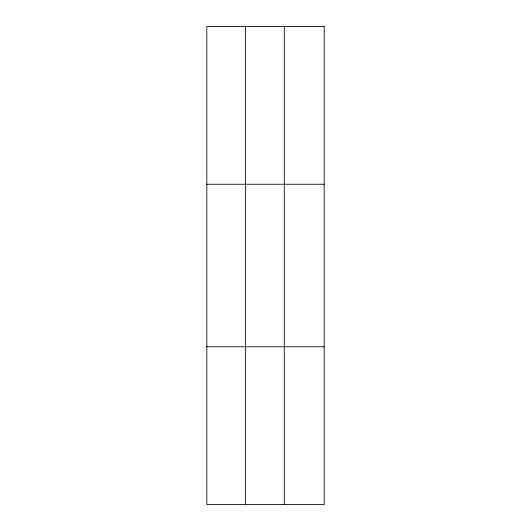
<?xml version="1.0" encoding="UTF-8"?>
<svg xmlns="http://www.w3.org/2000/svg" width="531" height="531" viewBox="0 0 531 531"><rect width="100%" height="100%" fill="white"/><g stroke="black" fill="none" stroke-linecap="round" stroke-linejoin="round"><path stroke-width="0.8" d="M245.548 504.45L245.548 26.55M284.277 504.45L284.277 26.55M206.825 184.257L324.175 184.257M206.825 346.743L324.175 346.743M324.175 26.55L324.175 504.45L206.825 504.45L206.825 26.55L324.175 26.55"/></g></svg>
